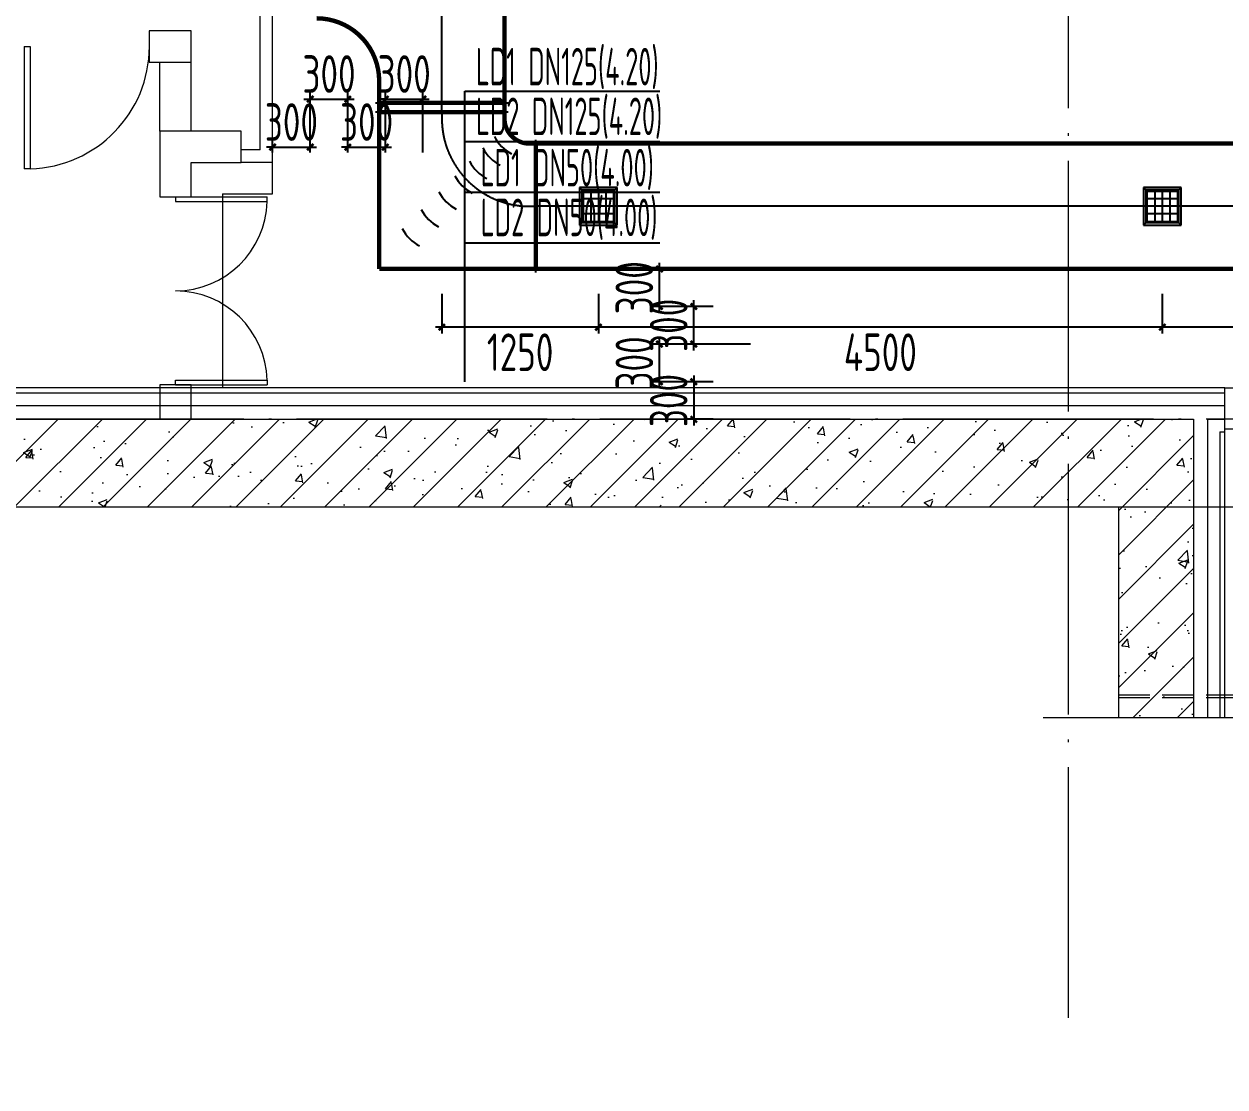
# Model space of a CAD drawing. Extents: x 4 to 13611208, y -605838 to 574722.
# Drawn here: x 13317564 to 13327147, y 179530 to 188015 of the extents above; entities that cross this region are included whole.
import ezdxf
from ezdxf.enums import TextEntityAlignment as Align

# ---------------------------------------------------------------- set-up
doc = ezdxf.new("R2010")
doc.units = 0
doc.header["$LTSCALE"] = 1000
doc.header["$MEASUREMENT"] = 0
for name, pattern in [('CENTER2', [28.575, 19.05, -3.175, 3.175, -3.175]), ('DASH', [0.35, 0.25, -0.1]), ('DOTE', [2.42, 2, -0.2, 0.02, -0.2])]:
    doc.linetypes.add(name, pattern=pattern)
for name, color, linetype in [('DUCT-D-S中心线', 5, 'CENTER2'), ('DUCT-D-S标注', 7, 'Continuous'), ('DUCT-D-S法兰', 2, 'Continuous'), ('DUCT-D-S管', 130, 'Continuous'), ('DUCT-D-S管端线', 2, 'Continuous'), ('DUCT-D-S风口', 7, 'Continuous'), ('SXT-标注', 7, 'Continuous')]:
    doc.layers.add(name, color=color, linetype=linetype)
doc.layers.add('建筑底图', color=8, linetype='Continuous', lineweight=13)
doc.styles.add('67', font='gbenor.shx', dxfattribs={"width": 0.7, "bigfont": 'hztxt.shx'})
doc.styles.add('C', font='HZTXT_E', dxfattribs={"width": 0.7, "bigfont": 'HZTXT'})
doc.styles.add('du', font='gbenor.shx', dxfattribs={"width": 0.8, "bigfont": 'hztxt.shx'})
doc.dimstyles.new('67', dxfattribs={"dimscale": 100, "dimtxt": 3, "dimasz": 0.5, "dimexe": 0.5, "dimexo": 2, "dimgap": 0.5, "dimtad": 2, "dimdec": 0, "dimrnd": 5, "dimzin": 0, "dimdsep": 46, "dimtxsty": 'du', "dimblk": 'ARCHTICK', "dimcen": 0, "dimdle": 0.5, "dimclrd": 256, "dimclre": 256, "dimclrt": 256, "dimazin": 0, "dimtfac": 1, "dimtdec": 0, "dimtix": 1, "dimtmove": 2, "dimatfit": 3, "dimfxl": 100, "dimtolj": 1, "dimtzin": 0, "dimlwd": -1, "dimlwe": -1, "dimarcsym": 0})

# ---------------------------------------------------------------- blocks, each defined once
blk = doc.blocks.new('$DorLib2D$00000002')
for p, q in [((-0.5, 0), (-0.5, 0.4875)), ((-0.475, 0.4875), (-0.5, 0.4875)), ((-0.475, 0), (-0.475, 0.4875)), ((0.475, 0), (0.475, 0.4875)), ((0.475, 0.4875), (0.5, 0.4875)), ((0.5, 0), (0.5, 0.4875)), ((-0.5, 0), (-0.475, 0)), ((0.5, 0), (0.475, 0))]:
    blk.add_line(p, q)
at = {"lineweight": 13}
for centre, start, end in [((-0.4875, 0), 0, 88.53072), ((0.4875, 0), 91.46928, 180)]:
    blk.add_arc(centre, 0.4875, start, end, dxfattribs=at)
blk = doc.blocks.new('_FZH')
blk.add_lwpolyline([(-0.5, -0.5), (0.5, -0.5), (0.5, 0.5), (-0.5, 0.5)], close=True)
blk = doc.blocks.new('$DorLib2D$00000001')
for p, q in [((0.45, 0.975), (0.5, 0.975)), ((0.45, 0), (0.45, 0.975)), ((0.5, 0), (0.5, 0.975)), ((0.5, 0), (0.45, 0))]:
    blk.add_line(p, q)
at = {"lineweight": 13}
blk.add_arc((0.475, 0), 0.975, 91.46928, 180, dxfattribs=at)
blk = doc.blocks.new('_ArchTick')
at = {"color": 0, "linetype": 'ByBlock', "const_width": 0.4}
blk.add_lwpolyline([(-0.5, -0.5), (0.5, 0.5)], dxfattribs=at)
blk = doc.blocks.new('*D244')
at = {"layer": 'DUCT-D-S标注', "transparency": 16777216}
for p, q in [((13326647.4, 185860), (13326647.4, 185544.9)), ((13331147.4, 185860), (13331147.4, 185544.9)), ((13331197.4, 185594.9), (13326597.4, 185594.9))]:
    blk.add_line(p, q, dxfattribs=at)
at = {"layer": 'DUCT-D-S标注', "transparency": 16777216, "xscale": 50, "yscale": 50, "zscale": 50, "rotation": 180}
blk.add_blockref('_ArchTick', (13326647.4, 185594.9), dxfattribs=at)
at = {"layer": 'DUCT-D-S标注', "transparency": 16777216, "xscale": 50, "yscale": 50, "zscale": 50}
blk.add_blockref('_ArchTick', (13331147.4, 185594.9), dxfattribs=at)
at = {"layer": 'DUCT-D-S标注', "transparency": 16777216, "insert": (13328897.4, 185394.9), "char_height": 300, "attachment_point": 5, "style": 'du'}
blk.add_mtext('\\A1;4500', dxfattribs=at)
blk = doc.blocks.new('*D245')
at = {"layer": 'DUCT-D-S标注', "transparency": 16777216}
for p, q in [((13322147.4, 185860), (13322147.4, 185544.9)), ((13326647.4, 185860), (13326647.4, 185544.9)), ((13326697.4, 185594.9), (13322097.4, 185594.9))]:
    blk.add_line(p, q, dxfattribs=at)
at = {"layer": 'DUCT-D-S标注', "transparency": 16777216, "xscale": 50, "yscale": 50, "zscale": 50, "rotation": 180}
blk.add_blockref('_ArchTick', (13322147.4, 185594.9), dxfattribs=at)
at = {"layer": 'DUCT-D-S标注', "transparency": 16777216, "xscale": 50, "yscale": 50, "zscale": 50}
blk.add_blockref('_ArchTick', (13326647.4, 185594.9), dxfattribs=at)
at = {"layer": 'DUCT-D-S标注', "transparency": 16777216, "insert": (13324397.4, 185394.9), "char_height": 300, "attachment_point": 5, "style": 'du'}
blk.add_mtext('\\A1;4500', dxfattribs=at)
blk = doc.blocks.new('*D487')
at = {"layer": 'DUCT-D-S标注', "transparency": 16777216}
for p, q in [((13320897.8, 185859.9), (13320897.8, 185544.9)), ((13322147.4, 185860), (13322147.4, 185544.9)), ((13322197.4, 185594.9), (13320847.8, 185594.9))]:
    blk.add_line(p, q, dxfattribs=at)
at = {"layer": 'DUCT-D-S标注', "transparency": 16777216, "xscale": 50, "yscale": 50, "zscale": 50, "rotation": 180}
blk.add_blockref('_ArchTick', (13320897.8, 185594.9), dxfattribs=at)
at = {"layer": 'DUCT-D-S标注', "transparency": 16777216, "xscale": 50, "yscale": 50, "zscale": 50}
blk.add_blockref('_ArchTick', (13322147.4, 185594.9), dxfattribs=at)
at = {"layer": 'DUCT-D-S标注', "transparency": 16777216, "insert": (13321522.6, 185394.9), "char_height": 300, "attachment_point": 5, "style": 'du'}
blk.add_mtext('\\A1;1250', dxfattribs=at)
blk = doc.blocks.new('*D771')
at = {"layer": 'SXT-标注', "transparency": 16777216}
for p, q in [((13323061.8, 185159.5), (13322858.4, 185159.5)), ((13322908.4, 185209.5), (13322908.4, 184809.5)), ((13323061.8, 184859.5), (13322858.4, 184859.5))]:
    blk.add_line(p, q, dxfattribs=at)
at = {"layer": 'SXT-标注', "transparency": 16777216, "xscale": 50, "yscale": 50, "zscale": 50}
for p, rotation in [((13322908.4, 185159.5), 90), ((13322908.4, 184859.5), 270)]:
    blk.add_blockref('_ArchTick', p, dxfattribs=dict(at, rotation=rotation))
at = {"layer": 'SXT-标注', "transparency": 16777216, "insert": (13322708.4, 185009.5), "char_height": 300, "attachment_point": 5, "rotation": 90, "style": 'du'}
blk.add_mtext('\\A1;300', dxfattribs=at)
blk = doc.blocks.new('*D772')
at = {"layer": 'SXT-标注', "transparency": 16777216}
for p, q in [((13323361.8, 185459.5), (13322584.4, 185459.5)), ((13322634.4, 185109.5), (13322634.4, 185509.5)), ((13323061.8, 185159.5), (13322584.4, 185159.5))]:
    blk.add_line(p, q, dxfattribs=at)
at = {"layer": 'SXT-标注', "transparency": 16777216, "xscale": 50, "yscale": 50, "zscale": 50}
for p, rotation in [((13322634.4, 185459.5), 90), ((13322634.4, 185159.5), 270)]:
    blk.add_blockref('_ArchTick', p, dxfattribs=dict(at, rotation=rotation))
at = {"layer": 'SXT-标注', "transparency": 16777216, "insert": (13322434.4, 185309.5), "char_height": 300, "attachment_point": 5, "rotation": 90, "style": 'du'}
blk.add_mtext('\\A1;300', dxfattribs=at)
blk = doc.blocks.new('*D773')
at = {"layer": 'SXT-标注', "transparency": 16777216}
for p, q in [((13323061.8, 185759.5), (13322858.4, 185759.5)), ((13322908.4, 185409.5), (13322908.4, 185809.5)), ((13323061.8, 185459.5), (13322858.4, 185459.5))]:
    blk.add_line(p, q, dxfattribs=at)
at = {"layer": 'SXT-标注', "transparency": 16777216, "xscale": 50, "yscale": 50, "zscale": 50}
for p, rotation in [((13322908.4, 185759.5), 90), ((13322908.4, 185459.5), 270)]:
    blk.add_blockref('_ArchTick', p, dxfattribs=dict(at, rotation=rotation))
at = {"layer": 'SXT-标注', "transparency": 16777216, "insert": (13322708.4, 185609.5), "char_height": 300, "attachment_point": 5, "rotation": 90, "style": 'du'}
blk.add_mtext('\\A1;300', dxfattribs=at)
blk = doc.blocks.new('*D774')
at = {"layer": 'SXT-标注', "transparency": 16777216}
for p, q in [((13323061.8, 186059.5), (13322584.4, 186059.5)), ((13322634.4, 185709.5), (13322634.4, 186109.5)), ((13323061.8, 185759.5), (13322584.4, 185759.5))]:
    blk.add_line(p, q, dxfattribs=at)
at = {"layer": 'SXT-标注', "transparency": 16777216, "xscale": 50, "yscale": 50, "zscale": 50}
for p, rotation in [((13322634.4, 186059.5), 90), ((13322634.4, 185759.5), 270)]:
    blk.add_blockref('_ArchTick', p, dxfattribs=dict(at, rotation=rotation))
at = {"layer": 'SXT-标注', "transparency": 16777216, "insert": (13322434.4, 185909.5), "char_height": 300, "attachment_point": 5, "rotation": 90, "style": 'du'}
blk.add_mtext('\\A1;300', dxfattribs=at)
blk = doc.blocks.new('*D787')
at = {"layer": 'SXT-标注', "transparency": 16777216}
for p, q in [((13319547.4, 186988.1), (13319547.4, 187081.9)), ((13319847.4, 186988.1), (13319847.4, 187081.9)), ((13319547.4, 187031.9), (13319497.4, 187031.9)), ((13319547.4, 187031.9), (13319847.4, 187031.9)), ((13319847.4, 187031.9), (13319897.4, 187031.9))]:
    blk.add_line(p, q, dxfattribs=at)
at = {"layer": 'SXT-标注', "transparency": 16777216, "xscale": 50, "yscale": 50, "zscale": 50}
blk.add_blockref('_ArchTick', (13319547.4, 187031.9), dxfattribs=at)
at = {"layer": 'SXT-标注', "transparency": 16777216, "xscale": 50, "yscale": 50, "zscale": 50, "rotation": 180}
blk.add_blockref('_ArchTick', (13319847.4, 187031.9), dxfattribs=at)
at = {"layer": 'SXT-标注', "transparency": 16777216, "insert": (13319697.4, 187231.9), "char_height": 300, "attachment_point": 5, "style": 'du'}
blk.add_mtext('\\A1;300', dxfattribs=at)
blk = doc.blocks.new('*D788')
at = {"layer": 'SXT-标注', "transparency": 16777216}
for p, q in [((13319847.9, 186988.1), (13319847.9, 187465.2)), ((13320147.4, 186988.1), (13320147.4, 187465.2)), ((13319797.9, 187415.2), (13320197.4, 187415.2))]:
    blk.add_line(p, q, dxfattribs=at)
at = {"layer": 'SXT-标注', "transparency": 16777216, "xscale": 50, "yscale": 50, "zscale": 50, "rotation": 180}
blk.add_blockref('_ArchTick', (13319847.9, 187415.2), dxfattribs=at)
at = {"layer": 'SXT-标注', "transparency": 16777216, "xscale": 50, "yscale": 50, "zscale": 50}
blk.add_blockref('_ArchTick', (13320147.4, 187415.2), dxfattribs=at)
at = {"layer": 'SXT-标注', "transparency": 16777216, "insert": (13319997.6, 187615.2), "char_height": 300, "attachment_point": 5, "style": 'du'}
blk.add_mtext('\\A1;300', dxfattribs=at)
blk = doc.blocks.new('*D789')
at = {"layer": 'SXT-标注', "transparency": 16777216}
for p, q in [((13320147.4, 187088.1), (13320147.4, 187081.9)), ((13320447.4, 186988.1), (13320447.4, 187081.9)), ((13320147.4, 187031.9), (13320097.4, 187031.9)), ((13320147.4, 187031.9), (13320447.4, 187031.9)), ((13320447.4, 187031.9), (13320497.4, 187031.9))]:
    blk.add_line(p, q, dxfattribs=at)
at = {"layer": 'SXT-标注', "transparency": 16777216, "xscale": 50, "yscale": 50, "zscale": 50}
blk.add_blockref('_ArchTick', (13320147.4, 187031.9), dxfattribs=at)
at = {"layer": 'SXT-标注', "transparency": 16777216, "xscale": 50, "yscale": 50, "zscale": 50, "rotation": 180}
blk.add_blockref('_ArchTick', (13320447.4, 187031.9), dxfattribs=at)
at = {"layer": 'SXT-标注', "transparency": 16777216, "insert": (13320297.4, 187231.9), "char_height": 300, "attachment_point": 5, "style": 'du'}
blk.add_mtext('\\A1;300', dxfattribs=at)
blk = doc.blocks.new('*D790')
at = {"layer": 'SXT-标注', "transparency": 16777216}
for p, q in [((13320447.4, 186988.1), (13320447.4, 187465.2)), ((13320747.4, 186988.1), (13320747.4, 187465.2)), ((13320447.4, 187415.2), (13320397.4, 187415.2)), ((13320447.4, 187415.2), (13320747.4, 187415.2)), ((13320747.4, 187415.2), (13320797.4, 187415.2))]:
    blk.add_line(p, q, dxfattribs=at)
at = {"layer": 'SXT-标注', "transparency": 16777216, "xscale": 50, "yscale": 50, "zscale": 50}
blk.add_blockref('_ArchTick', (13320447.4, 187415.2), dxfattribs=at)
at = {"layer": 'SXT-标注', "transparency": 16777216, "xscale": 50, "yscale": 50, "zscale": 50, "rotation": 180}
blk.add_blockref('_ArchTick', (13320747.4, 187415.2), dxfattribs=at)
at = {"layer": 'SXT-标注', "transparency": 16777216, "insert": (13320597.4, 187615.2), "char_height": 300, "attachment_point": 5, "style": 'du'}
blk.add_mtext('\\A1;300', dxfattribs=at)
blk = doc.blocks.new('$风口$00000107')
for p, q in [((100, 100), (-100, 100)), ((-100, 100), (-88, 88)), ((-100, 100), (-100, -100)), ((88, 88), (-88, 88)), ((-88, 88), (-88, -88)), ((-88, 88), (-80, 80)), ((-80, 80), (80, 80)), ((-80, -80), (-80, 80)), ((-40, 80), (-40, -80)), ((0, 80), (0, -80)), ((40, 80), (40, -80)), ((80, 80), (88, 88)), ((80, 80), (80, -80)), ((100, 100), (88, 88)), ((88, -88), (88, 88)), ((100, -100), (100, 100)), ((80, 40), (-80, 40)), ((80, 0), (-80, 0)), ((80, -40), (-80, -40)), ((-100, -100), (-88, -88)), ((-100, -100), (100, -100)), ((-88, -88), (-80, -80)), ((88, -88), (-88, -88)), ((-80, -80), (80, -80)), ((80, -80), (88, -88)), ((100, -100), (88, -88))]:
    blk.add_line(p, q)

msp = doc.modelspace()

# ---------------------------------------------------------------- hatches: boundary and pattern name
at = {"layer": '建筑底图'}
h = msp.add_hatch(dxfattribs=at)
h.set_pattern_fill('钢筋混凝土', color=256, scale=100, style=0)
h.set_pattern_definition([(45, (793255.26, 8e-09), (-176.7766953, 176.7766953), []), (50, (793255.26, 8e-09), (717.260183, -62.752135), [75, -825]), (355, (793255.26, 8e-09), (-138.751334, 752.192134), [60, -660]), (100.4514, (793315, -5.2), (578.50938, 689.439542), [63.74019, -701.14211]), (46.1842, (793255.26, 200), (1067.24105, -165.519014), [112.5, -1237.5]), (96.6356, (793344.2, 186.2), (934.662706, 974.11787), [95.61029, -1051.713]), (351.1842, (793255.3, 200), (934.66195, 974.1186), [90, -990]), (21, (793355.26, 150), (596.907052, -402.61889), [75, -825]), (326, (793355.26, 150), (243.31533, 725.150045), [60, -660]), (71.4514, (793405, 116.45), (840.22263, 322.530497), [63.74019, -701.14211]), (37.5, (793255.26, 8e-09), (12.1598553, 332.893854), [0, -652, 0, -670, 0, -662.5]), (7.5, (793255.26, 8e-09), (263.069537, 394.411712), [0, -382, 0, -637, 0, -252.5]), (327.5, (793032.26, 8e-09), (533.822436, -22.554872), [0, -250, 0, -780, 0, -1035]), (317.5, (792932.26, 8e-09), (583.18617, 100.104982), [0, -325, 0, -518, 0, -735])])
h.paths.add_polyline_path([(13326297.4, 182478), (13326897.4, 182478), (13326897.4, 184859.5), (13311597.4, 184859.5), (13311597.4, 184159.5), (13326297.4, 184159.5)])

# ---------------------------------------------------------------- linework, layer by layer
at = {"layer": 'DUCT-D-S中心线'}
for p, q in [((13320897.8, 187385), (13320897.8, 188685)), ((13320897.8, 187310.1), (13320897.8, 187384.8)), ((13320897.8, 187309.9), (13320897.8, 187259.9)), ((13321597.7, 186559.9), (13321647.7, 186559.9)), ((13337649, 186559.5), (13321647.9, 186559.9))]:
    msp.add_line(p, q, dxfattribs=at)
msp.add_arc((13321597.8, 187259.9), 700, 180, 269.99848, dxfattribs=at)
at = {"layer": 'DUCT-D-S法兰'}
for p, q in [((13320367.8, 187384.9), (13321427.8, 187384.9)), ((13321427.8, 187310), (13320367.8, 187310)), ((13321647.8, 186029.9), (13321647.9, 187089.9))]:
    msp.add_line(p, q, dxfattribs=at)
at = {"layer": 'DUCT-D-S法兰', "color": 18, "true_color": 0x000000}
for p in [(13320897.8, 187385, 4450), (13320897.8, 187384.8, 4450), (13320897.8, 187310.1, 4450), (13320897.8, 187309.9, 4450), (13321647.7, 186559.9, 4450), (13321647.9, 186559.9, 4450)]:
    msp.add_point(p, dxfattribs=at)
at = {"layer": 'DUCT-D-S管', "const_width": 35}
for points in [[(13321397.8, 189935), (13321397.8, 187435)], [(13320397.8, 187385), (13320397.8, 187560)], [(13321397.8, 187384.8), (13320397.8, 187384.8)], [(13320397.8, 187384.8), (13320397.8, 187310.1)], [(13321397.8, 187435), (13321397.8, 187385)], [(13321397.8, 187310.1), (13321397.8, 187384.8)], [(13320397.8, 187310.1), (13321397.8, 187310.1)], [(13320397.8, 187309.9), (13320397.8, 186059.9)], [(13321397.8, 187259.9), (13321397.8, 187309.9)], [(13321647.7, 187059.9), (13321597.7, 187059.9)], [(13337649, 187059.5), (13321647.9, 187059.9)], [(13321647.9, 187059.9), (13321647.9, 186059.9)], [(13320397.8, 186059.9), (13321647.7, 186059.9)], [(13321647.9, 186059.9), (13337649, 186059.5)]]:
    msp.add_lwpolyline(points, dxfattribs=at)
msp.add_lwpolyline([(13320397.8, 187560, 0.414214), (13319897.8, 188060)], format="xyb", dxfattribs=at)
at = {"layer": 'DUCT-D-S管', "extrusion": (0, 0, -1), "const_width": 35}
msp.add_lwpolyline([(-13321597.7, 187059.9, 0.414206), (-13321397.8, 187259.9)], format="xyb", dxfattribs=at)
at = {"layer": 'DUCT-D-S管', "color": 18, "true_color": 0x000000}
for p in [(13320897.8, 187385, 4450), (13320897.8, 187309.9, 4450), (13321647.7, 186559.9, 4450)]:
    msp.add_point(p, dxfattribs=at)
at = {"layer": 'DUCT-D-S管端线'}
for p, q in [((13321397.8, 187385), (13320397.8, 187385)), ((13321397.8, 187309.9), (13320397.8, 187309.9)), ((13321647.7, 186059.9), (13321647.7, 187059.9))]:
    msp.add_line(p, q, dxfattribs=at)
for centre in [(13321597.8, 187259.9), (13321505.8, 187168), (13321399.8, 187061.9), (13321283.1, 186945.3), (13321155.8, 186818), (13321014.4, 186676.6), (13320862.4, 186524.5)]:
    msp.add_arc(centre, 315, 206.99924, 242.99924, dxfattribs=at)
at = {"layer": 'SXT-标注'}
for p, q in [((13321082.6, 185159.5), (13321082.6, 187478.7)), ((13321082.6, 187478.7, 4000), (13322638, 187478.7, 4000)), ((13321082.6, 187075.6, 4000), (13322638, 187075.6, 4000)), ((13321082.6, 186672.4), (13322638, 186672.4)), ((13321082.6, 186269.2), (13322638, 186269.2))]:
    msp.add_line(p, q, dxfattribs=at)
at = {"layer": '建筑底图', "linetype": 'DOTE'}
msp.add_line((13325897.4, 180083), (13325897.4, 209559.5), dxfattribs=at)
at = {"layer": '建筑底图', "color": 8}
for p, q in [((13319447.4, 187009.5), (13319447.4, 188859.5)), ((13319547.4, 186909.5), (13319547.4, 188859.5)), ((13318647.4, 187159.5), (13318647.4, 187709.5)), ((13318897.4, 187159.5), (13318897.4, 187709.5))]:
    msp.add_line(p, q, dxfattribs=at)
at = {"layer": '建筑底图'}
for p, q in [((13318647.4, 187159.5), (13318647.4, 186634.5)), ((13319297.4, 187159.5), (13318647.4, 187159.5)), ((13319297.4, 186909.5), (13319297.4, 187159.5)), ((13319447.4, 187009.5), (13319297.4, 187009.5)), ((13318897.4, 186634.5), (13318897.4, 186909.5)), ((13318897.4, 186909.5), (13319297.4, 186909.5)), ((13319547.4, 186909.5), (13319297.4, 186909.5)), ((13318647.4, 186634.5), (13318897.4, 186634.5)), ((13327147.4, 185109.5), (13305622.4, 185109.5)), ((13310687.4, 185069.5), (13327147.4, 185069.5)), ((13327147.4, 182478), (13327147.4, 185109.5)), ((13310787.4, 184969.5), (13327147.4, 184969.5)), ((13310897.4, 184859.5), (13326897.4, 184859.5)), ((13326897.4, 184859.5), (13326897.4, 182478)), ((13327007.4, 184859.5), (13327007.4, 182478)), ((13327007.4, 184859.5), (13327147.4, 184859.5)), ((13327107.4, 184759.5), (13327107.4, 182478)), ((13327107.4, 184759.5), (13327147.4, 184759.5)), ((13311597.4, 184159.5), (13326297.4, 184159.5)), ((13326297.4, 184159.5), (13326297.4, 182478)), ((13326297.4, 182639.5), (13326297.4, 182478))]:
    msp.add_line(p, q, dxfattribs=at)
at = {"layer": '建筑底图', "ltscale": 3}
for p, q in [((13319547.4, 186659.5), (13319547.4, 187059.5)), ((13319147.4, 186659.5), (13319547.4, 186659.5)), ((13319147.4, 186659.5), (13319147.4, 185109.5))]:
    msp.add_line(p, q, dxfattribs=at)
at = {"layer": '建筑底图', "color": 8, "linetype": 'DOTE'}
msp.add_line((13474197.4, 184859.5), (13119297.4, 184859.5), dxfattribs=at)
at = {"layer": '建筑底图', "linetype": 'DASH'}
for p, q in [((13326297.4, 182659.5), (13333997.4, 182659.5)), ((13326297.4, 182639.5), (13333997.4, 182639.5))]:
    msp.add_line(p, q, dxfattribs=at)
at = {"layer": '建筑底图'}
msp.add_lwpolyline([(13333147.4, 185109.5), (13333147.4, 184779.5), (13327147.4, 184779.5), (13327147.4, 185109.5)], close=True, dxfattribs=at)
at = {"layer": '建筑底图', "color": 8}
msp.add_lwpolyline([(13168947.4, 181959.5), (13207597.4, 181959.5), (13207597.4, 183509.5), (13311597.4, 183509.5), (13311597.4, 184159.5), (13438197.4, 184159.5), (13438197.4, 183959.5), (13443697.4, 183959.5), (13443697.4, 171509.5), (13434297, 171509.5), (13434297, 165209.5), (13477297.4, 165209.5)], dxfattribs=at)
at = {"layer": '建筑底图'}
msp.add_lwpolyline([(13325697.4, 182478), (13329809.9, 182478), (13330039.2, 183108), (13330261.3, 181848), (13330484.9, 182478), (13334597.4, 182478)], dxfattribs=at)

# ---------------------------------------------------------------- block references
at = {"layer": 'DUCT-D-S风口', "xscale": 1.5, "yscale": 1.5}
for p in [(13322147.4, 186559.5, 3500), (13326647.4, 186559.5, 3500)]:
    msp.add_blockref('$风口$00000107', p, dxfattribs=at)
at = {"layer": '建筑底图', "color": 8}
for name, p, xscale, yscale, zscale, rotation in [('_FZH', (13318730.5, 187834.5), 249.9999968660413, 333.6920018922538, 333.6920018922538, 270), ('$DorLib2D$00000001', (13318063.7, 187834.5), -1000, -1000, -1000, 2.145391353371401e-06)]:
    msp.add_blockref(name, p, dxfattribs=dict(at, xscale=xscale, yscale=yscale, zscale=zscale, rotation=rotation))
at = {"layer": '建筑底图', "ltscale": 3, "xscale": 1500, "yscale": 1500, "zscale": 1500, "rotation": 270}
msp.add_blockref('$DorLib2D$00000002', (13318772.4, 185884.5), dxfattribs=at)
at = {"layer": '建筑底图', "xscale": 274.9986907125567, "yscale": 250, "zscale": 250, "rotation": 269.9999997201938}
msp.add_blockref('_FZH', (13318772.4, 184997), dxfattribs=at)

# ---------------------------------------------------------------- texts
at = {"layer": 'SXT-标注', "style": '67', "width": 0.6}
for s, p in [('LD1 DN125(4.20) ', (13321947.7, 187674.5, 1200)), ('LD2 DN125(4.20) ', (13321962.4, 187277.5, 1200)), ('LD1 DN50(4.00) ', (13321947.7, 186868.2)), ('LD2 DN50(4.00) ', (13321962.4, 186471.2))]:
    msp.add_text(s, height=300, dxfattribs=at).set_placement(p, align=Align.MIDDLE_CENTER)
at = {"layer": '建筑底图', "ltscale": 3, "style": 'C', "width": 0.6}
msp.add_text('V', height=3, dxfattribs=at).set_placement((13319135.9, 185299.8))

# ---------------------------------------------------------------- dimensions: what is measured, and where the dimension line sits
at = {"layer": 'DUCT-D-S标注'}
for base, p1, p2, picture, middle in [((13320897.8, 185594.9), (13322147.4, 186060, 765), (13320897.8, 186059.9, 4450), '*D487', (13321522.6, 185394.9)), ((13322147.4, 185594.9, -2535), (13326647.4, 186060, 765), (13322147.4, 186060, 765), '*D245', (13324397.4, 185394.9, -2535)), ((13326647.4, 185594.9, -2535), (13331147.4, 186060, 765), (13326647.4, 186060, 765), '*D244', (13328897.4, 185394.9, -2535))]:
    dim = msp.add_linear_dim(base=base, p1=p1, p2=p2, dimstyle='67', dxfattribs=at)
    dim.commit()
    dim.dimension.update_dxf_attribs({"geometry": picture, "text_midpoint": middle})
at = {"layer": 'SXT-标注'}
dim = msp.add_linear_dim(base=(13320147.3662, 187415.1605), p1=(13319847.9129, 186788.1386), p2=(13320147.3662, 186788.1386), dimstyle='67', dxfattribs=at)
dim.commit()
dim.dimension.update_dxf_attribs({"geometry": '*D788', "text_midpoint": (13319997.6395, 187615.1605), "dimtype": 128})
for base, p1, p2, picture, middle in [((13320747.4, 187415.2), (13320447.4, 186788.1, 2800), (13320747.4, 186788.1, 2800), '*D790', (13320597.4, 187615.2)), ((13319847.4, 187031.9), (13319547.4, 186788.1, 2800), (13319847.4, 186788.1, 2800), '*D787', (13319697.4, 187231.9)), ((13320447.4, 187031.9), (13320147.4, 186888.1), (13320447.4, 186788.1, 2800), '*D789', (13320297.4, 187231.9))]:
    dim = msp.add_linear_dim(base=base, p1=p1, p2=p2, dimstyle='67', dxfattribs=at)
    dim.commit()
    dim.dimension.update_dxf_attribs({"geometry": picture, "text_midpoint": middle})
for base, p1, p2, picture, middle in [((13322634.4, 186059.5), (13323261.8, 185759.5), (13323261.8, 186059.5), '*D774', (13322434.4, 185909.5)), ((13322908.4, 185759.5), (13323261.8, 185459.5), (13323261.8, 185759.5), '*D773', (13322708.4, 185609.5)), ((13322634.4, 185459.5), (13323261.8, 185159.5), (13323561.8, 185459.5), '*D772', (13322434.4, 185309.5)), ((13322908.4, 184859.5), (13323261.8, 185159.5), (13323261.8, 184859.5), '*D771', (13322708.4, 185009.5))]:
    dim = msp.add_linear_dim(base=base, p1=p1, p2=p2, angle=90, dimstyle='67', dxfattribs=at)
    dim.commit()
    dim.dimension.update_dxf_attribs({"geometry": picture, "text_midpoint": middle, "dimtype": 128})

doc.saveas('drawing.dxf')
